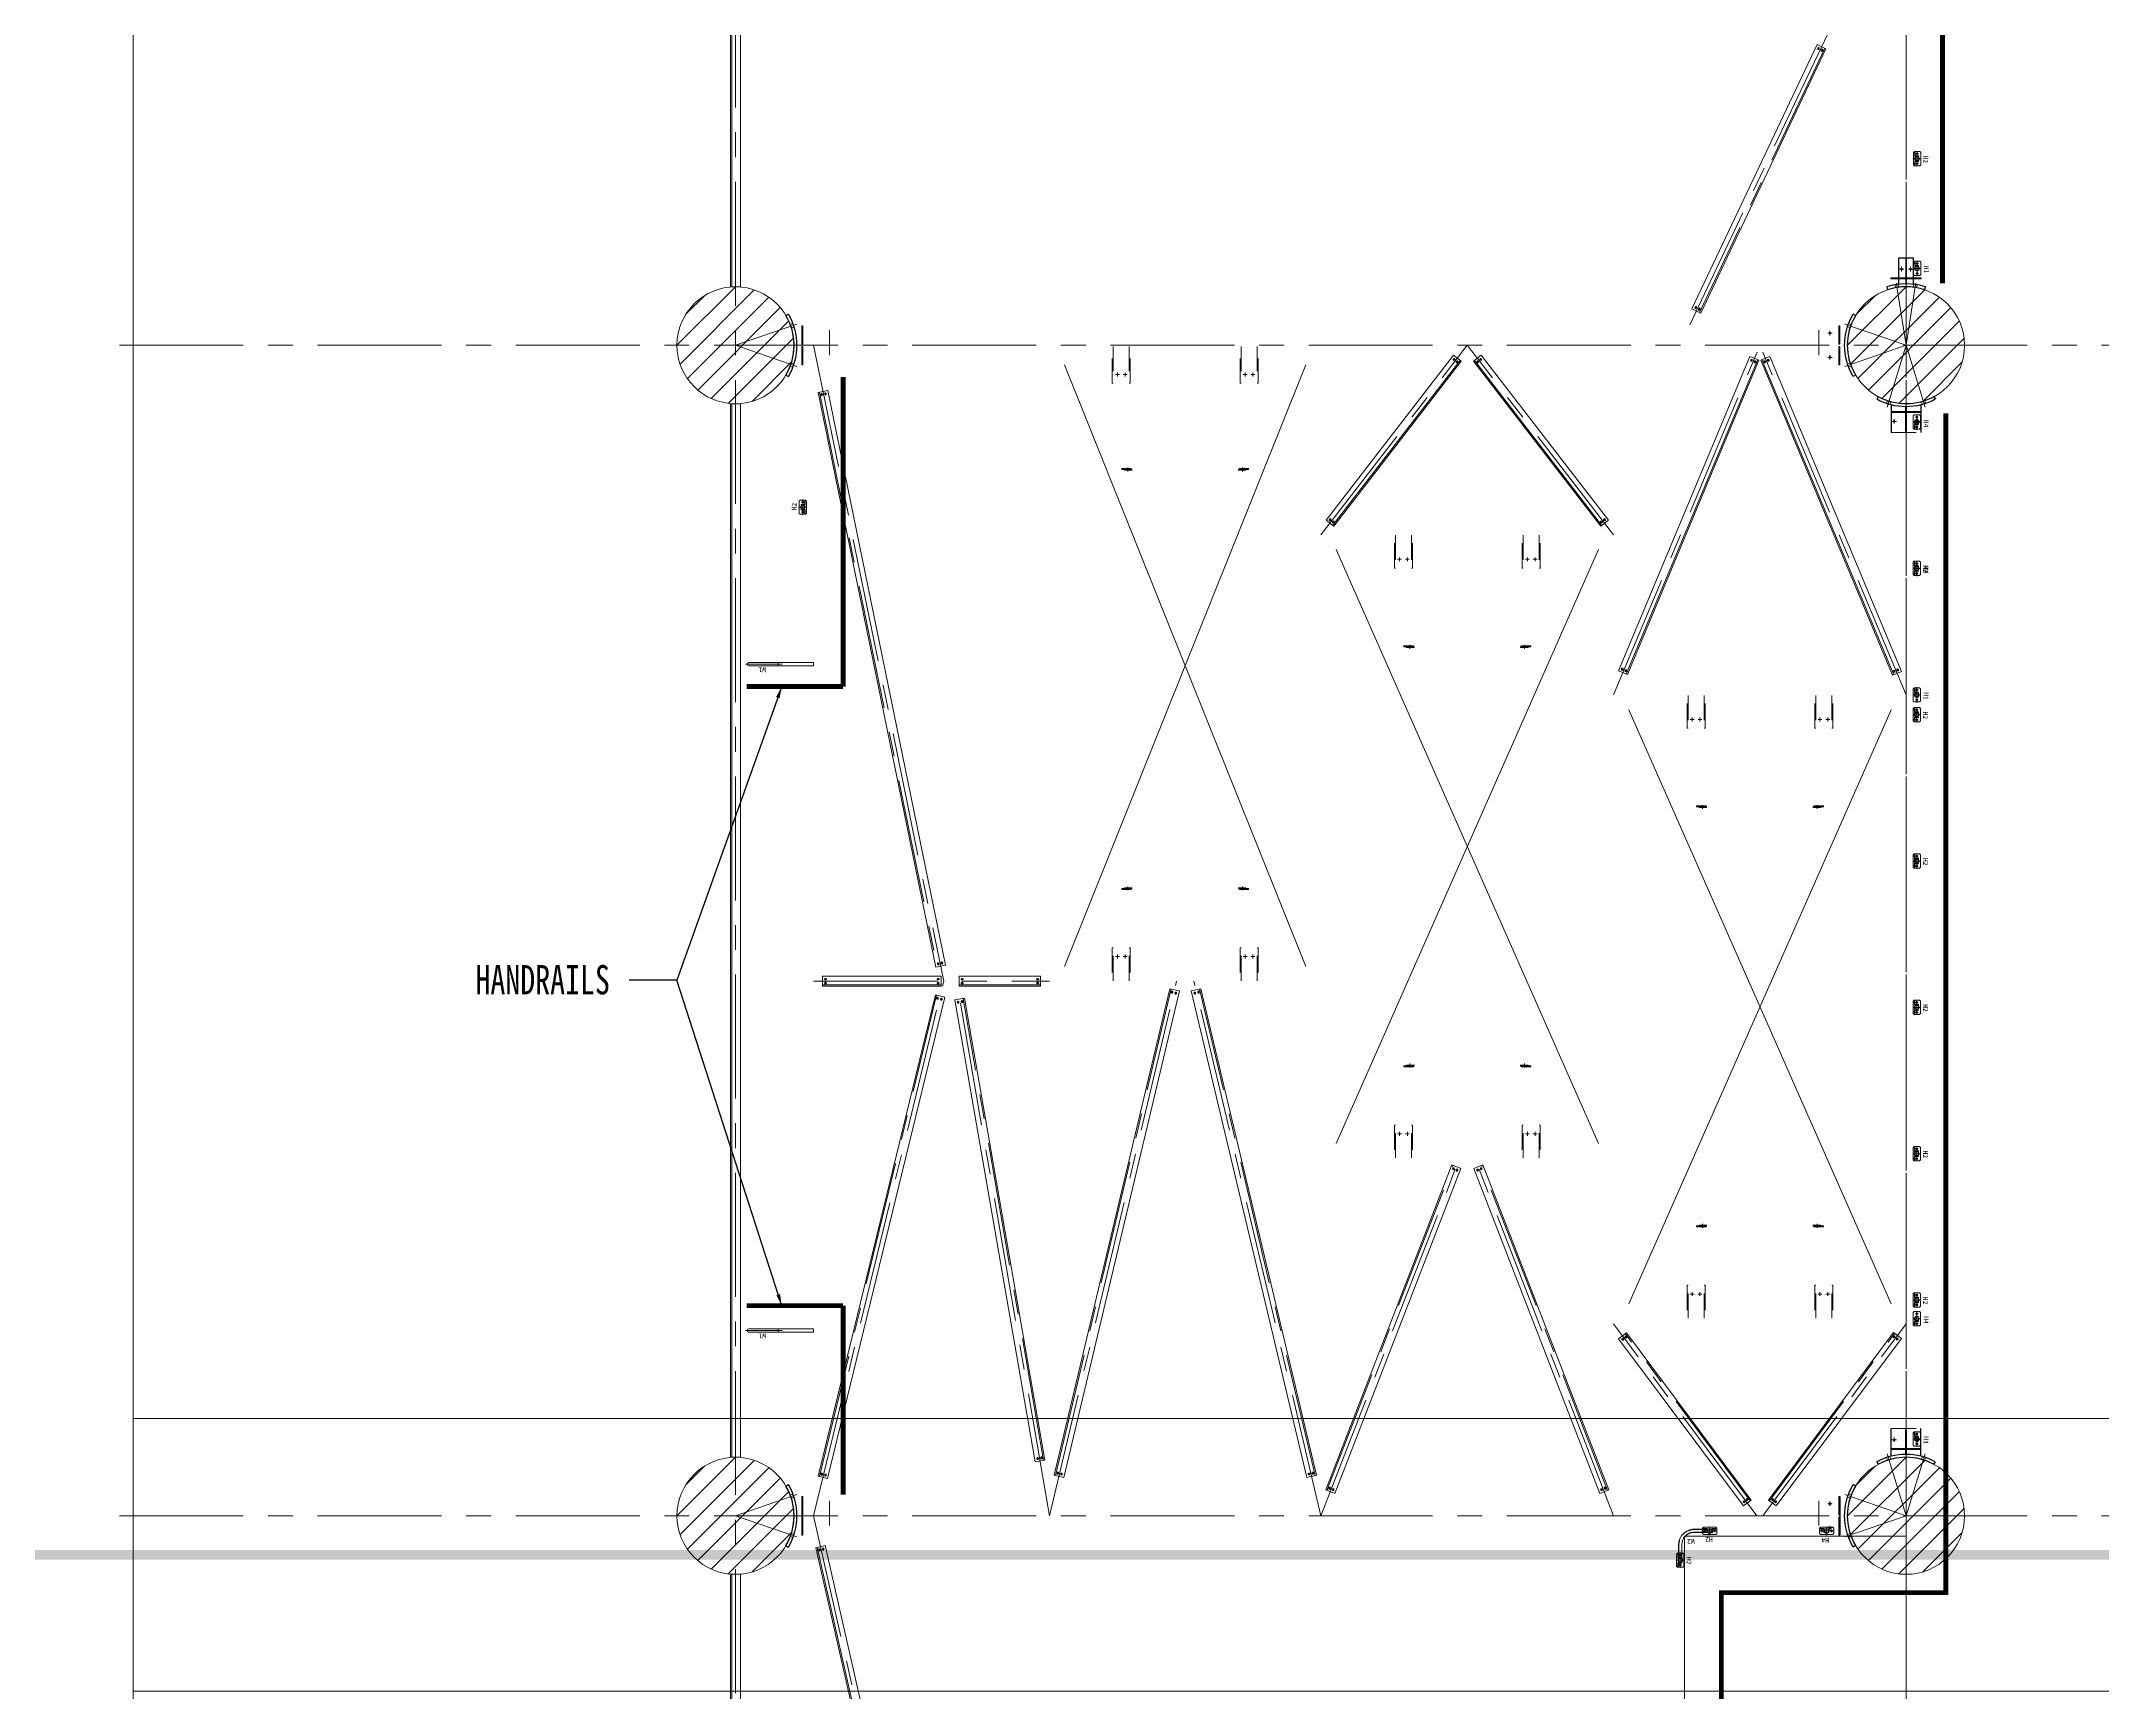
# Model space of a CAD drawing. Header units: millimetres. Extents: x -16602 to 168350, y -134254 to 50573.
# Drawn here: x 115918 to 137052, y -21752 to -4821 of the extents above; entities that cross this region are included whole.
import ezdxf

# ---------------------------------------------------------------- set-up
doc = ezdxf.new("R2010")
doc.units = ezdxf.units.MM
doc.header["$LTSCALE"] = 40
for name, pattern in [('CENTER', [50.8, 31.75, -6.35, 6.35, -6.35]), ('CENTER2', [28.575, 19.05, -3.175, 3.175, -3.175]), ('HIDDEN', [9.525, 6.35, -3.175]), ('HIDDEN2', [4.7625, 3.175, -1.5875]), ('PHANTOM', [63.5, 31.75, -6.35, 6.35, -6.35, 6.35, -6.35])]:
    doc.linetypes.add(name, pattern=pattern)
doc.layers.get('0').update_dxf_attribs({"linetype": 'CONTINUOUS', "lineweight": 13})
doc.layers.get('Defpoints').update_dxf_attribs({"linetype": 'CONTINUOUS', "lineweight": 13})
for name, color, linetype, lineweight in [('01-CEN', 1, 'CENTER', 13), ('02-DIM', 2, 'CONTINUOUS', 13), ('03-HAT', 4, 'CONTINUOUS', 13), ('04-HID', 3, 'HIDDEN', 13), ('05-TXT', 6, 'CONTINUOUS', 13), ('06\\M+5B4D6\\M+5CFDF', 7, 'CONTINUOUS', 30), ('Handrail', 6, 'CONTINUOUS', 13)]:
    doc.layers.add(name, color=color, linetype=linetype, lineweight=lineweight)
doc.layers.get('02-DIM').off()
doc.layers.get('05-TXT').off()
doc.styles.add('C', font='', dxfattribs={"width": 0.75})
doc.styles.add('ROMANS', font='ROMANS.SHX', dxfattribs={"width": 0.75})
doc.styles.add('T', font='SimSun.ttf', dxfattribs={"height": 100})
doc.styles.get('C').set_extended_font_data('FangSong_GB2312')
doc.dimstyles.new('1TO80', dxfattribs={"dimscale": 80, "dimtxt": 2.5, "dimasz": 1.5, "dimexe": 1, "dimexo": 1.5, "dimgap": 1, "dimtad": 1, "dimdec": 0, "dimrnd": 0.5, "dimdsep": 46, "dimtxsty": 'ROMANS', "dimblk1": 'OBLIQUE', "dimblk2": 'OBLIQUE', "dimsah": 1, "dimcen": 0.09, "dimadec": 0, "dimazin": 0, "dimtfac": 0.6, "dimtdec": 0, "dimtmove": 0, "dimatfit": 2, "dimfxl": 0, "dimtolj": 1, "dimarcsym": 0})
doc.dimstyles.new('1TO80$7', dxfattribs={"dimscale": 80, "dimtxt": 2.5, "dimasz": 1.5, "dimexe": 1, "dimexo": 1.5, "dimgap": 1, "dimtad": 0, "dimdec": 0, "dimrnd": 0.5, "dimdsep": 46, "dimtxsty": 'ROMANS', "dimblk1": 'OBLIQUE', "dimblk2": 'OBLIQUE', "dimsah": 1, "dimcen": 0.09, "dimadec": 0, "dimazin": 0, "dimtfac": 0.6, "dimtdec": 0, "dimtmove": 0, "dimatfit": 2, "dimfxl": 0, "dimtolj": 1, "dimarcsym": 0})

# ---------------------------------------------------------------- blocks, each defined once
blk = doc.blocks.new('\\M+5B3A4\\M+5BFD7A')
at = {"layer": '01-CEN'}
for p, q in [((22.5, 0), (-22.5, 0)), ((0, -22.5), (0, 22.5))]:
    blk.add_line(p, q, dxfattribs=at)
at = {"layer": '04-HID'}
for p, q in [((5, 5), (-5, 5)), ((5, -5), (-5, -5))]:
    blk.add_line(p, q, dxfattribs=at)
at = {"layer": '04-HID', "ltscale": 30}
blk.add_circle((0, 0), 5, dxfattribs=at)
for centre, start, end in [((-5, 0), 90, 270), ((5, 0), 270, 90)]:
    blk.add_arc(centre, 5, start, end, dxfattribs=at)
blk = doc.blocks.new('V1')
at = {"color": 7, "linetype": 'Continuous'}
for p, q in [((611, 154), (895, 154)), ((680, 200), (680, -152)), ((680, 200), (680, -200)), ((611, -154), (895, -154))]:
    blk.add_line(p, q, dxfattribs=at)
at = {"color": 3, "linetype": 'HIDDEN'}
for p, q in [((630, 7), (895, 7)), ((630, -7), (895, -7))]:
    blk.add_line(p, q, dxfattribs=at)
at = {"layer": '01-CEN'}
for q in [(628, 217), (628, -217)]:
    blk.add_line((0, 0), q, dxfattribs=at)
at = {"layer": '04-HID'}
for p, q in [((561, 213), (589, 223)), ((572, 180), (601, 190)), ((895, 154), (895, -154)), ((572, -180), (601, -190)), ((561, -213), (589, -223))]:
    blk.add_line(p, q, dxfattribs=at)
for points in [[(680, 11), (690, 11), (690, 200), (680, 200)], [(680, -11), (690, -11), (690, -200), (680, -200)]]:
    blk.add_lwpolyline(points, close=True, dxfattribs=at)
at = {"layer": '06\\M+5B4D6\\M+5CFDF'}
for p, q in [((517, 305), (543, 320)), ((517, -305), (543, -320))]:
    blk.add_line(p, q, dxfattribs=at)
for radius in [600, 630]:
    blk.add_arc((0, 0), radius, 329.4423, 30.5577, dxfattribs=at)
at = {"layer": '02-DIM'}
blk.add_blockref('\\M+5B3A4\\M+5BFD7A', (780, 124), dxfattribs=at)
at = {"layer": '02-DIM', "xscale": -1, "rotation": 180}
blk.add_blockref('\\M+5B3A4\\M+5BFD7A', (780, -124), dxfattribs=at)
blk = doc.blocks.new('BE2')
at = {"color": 7, "linetype": 'Continuous'}
blk.add_line((680, 152), (680, -152), dxfattribs=at)
at = {"layer": '01-CEN'}
for q in [(636, 194), (636, -194)]:
    blk.add_line((0, 0), q, dxfattribs=at)
at = {"layer": '04-HID'}
for p, q in [((569, 192), (597, 200)), ((579, 158), (608, 167)), ((630, 5), (895, 5)), ((895, 152), (895, -152)), ((569, -192), (597, -200)), ((579, -158), (608, -167)), ((630, -5), (895, -5))]:
    blk.add_line(p, q, dxfattribs=at)
for points in [[(680, 5), (690, 5), (690, 152), (680, 152)], [(680, -5), (690, -5), (690, -152), (680, -152)]]:
    blk.add_lwpolyline(points, close=True, dxfattribs=at)
at = {"layer": '06\\M+5B4D6\\M+5CFDF'}
for p, q in [((528, 285), (554, 300)), ((611, 152), (895, 152)), ((611, -152), (895, -152)), ((528, -285), (554, -300))]:
    blk.add_line(p, q, dxfattribs=at)
for radius in [600, 630]:
    blk.add_arc((0, 0), radius, 331.5908, 28.4092, dxfattribs=at)
at = {"layer": '02-DIM'}
blk.add_blockref('\\M+5B3A4\\M+5BFD7A', (780, 122), dxfattribs=at)
at = {"layer": '02-DIM', "xscale": -1, "rotation": 180}
blk.add_blockref('\\M+5B3A4\\M+5BFD7A', (780, -122), dxfattribs=at)
blk = doc.blocks.new('V2')
at = {"color": 7, "linetype": 'Continuous'}
for p, q in [((611, 154), (895, 154)), ((611, -154), (895, -154))]:
    blk.add_line(p, q, dxfattribs=at)
at = {"color": 3, "linetype": 'HIDDEN'}
for p, q in [((630, 7), (895, 7)), ((630, -7), (895, -7))]:
    blk.add_line(p, q, dxfattribs=at)
at = {"layer": '01-CEN'}
for q in [(628, 217), (628, -217)]:
    blk.add_line((0, 0), q, dxfattribs=at)
at = {"layer": '04-HID'}
for p, q in [((561, 213), (589, 223)), ((572, 180), (601, 190)), ((895, 154), (895, -154)), ((572, -180), (601, -190)), ((561, -213), (589, -223))]:
    blk.add_line(p, q, dxfattribs=at)
for points in [[(680, 9), (690, 9), (690, 197), (680, 197)], [(680, -9), (690, -9), (690, -197), (680, -197)]]:
    blk.add_lwpolyline(points, close=True, dxfattribs=at)
at = {"layer": '06\\M+5B4D6\\M+5CFDF'}
for p, q in [((517, 305), (543, 320)), ((517, -305), (543, -320))]:
    blk.add_line(p, q, dxfattribs=at)
at = {"layer": '06\\M+5B4D6\\M+5CFDF', "color": 7, "linetype": 'Continuous'}
blk.add_line((680, 197), (680, -197), dxfattribs=at)
at = {"layer": '06\\M+5B4D6\\M+5CFDF'}
for radius in [600, 630]:
    blk.add_arc((0, 0), radius, 329.4423, 30.5577, dxfattribs=at)
at = {"layer": '02-DIM'}
blk.add_blockref('\\M+5B3A4\\M+5BFD7A', (780, 124), dxfattribs=at)
at = {"layer": '02-DIM', "xscale": -1, "rotation": 180}
blk.add_blockref('\\M+5B3A4\\M+5BFD7A', (780, -124), dxfattribs=at)
blk = doc.blocks.new('VA1')
at = {"color": 7, "linetype": 'Continuous'}
for p, q in [((611, 154), (965, 154)), ((611, -154), (965, -154))]:
    blk.add_line(p, q, dxfattribs=at)
at = {"color": 3, "linetype": 'HIDDEN'}
for p, q in [((630, 7), (965, 7)), ((630, -7), (965, -7))]:
    blk.add_line(p, q, dxfattribs=at)
at = {"layer": '01-CEN'}
for q in [(628, 217), (628, -217)]:
    blk.add_line((0, 0), q, dxfattribs=at)
at = {"layer": '04-HID'}
for p, q in [((561, 213), (589, 223)), ((572, 180), (601, 190)), ((965, 154), (965, -154)), ((572, -180), (601, -190)), ((561, -213), (589, -223))]:
    blk.add_line(p, q, dxfattribs=at)
for points in [[(680, 9), (690, 9), (690, 197), (680, 197)], [(680, -9), (690, -9), (690, -197), (680, -197)]]:
    blk.add_lwpolyline(points, close=True, dxfattribs=at)
at = {"layer": '06\\M+5B4D6\\M+5CFDF'}
for p, q in [((517, 305), (543, 320)), ((517, -305), (543, -320))]:
    blk.add_line(p, q, dxfattribs=at)
at = {"layer": '06\\M+5B4D6\\M+5CFDF', "color": 7, "linetype": 'Continuous'}
blk.add_line((680, 197), (680, -197), dxfattribs=at)
at = {"layer": '06\\M+5B4D6\\M+5CFDF'}
for radius in [600, 630]:
    blk.add_arc((0, 0), radius, 329.4423, 30.5577, dxfattribs=at)
blk = doc.blocks.new('VA2')
at = {"color": 7, "linetype": 'Continuous'}
for p, q in [((611, 154), (965, 154)), ((680, 200), (680, -199)), ((680, 200), (680, -152)), ((611, -154), (965, -154))]:
    blk.add_line(p, q, dxfattribs=at)
at = {"color": 3, "linetype": 'HIDDEN'}
for p, q in [((630, 7), (965, 7)), ((630, -7), (965, -7))]:
    blk.add_line(p, q, dxfattribs=at)
at = {"layer": '01-CEN'}
for q in [(628, 217), (628, -217)]:
    blk.add_line((0, 0), q, dxfattribs=at)
at = {"layer": '04-HID'}
for p, q in [((561, 213), (589, 223)), ((572, 180), (601, 190)), ((965, 154), (965, -154)), ((572, -180), (601, -190)), ((561, -213), (589, -223))]:
    blk.add_line(p, q, dxfattribs=at)
for points in [[(680, 11), (690, 11), (690, 200), (680, 200)], [(680, -11), (690, -11), (690, -199), (680, -199)]]:
    blk.add_lwpolyline(points, close=True, dxfattribs=at)
at = {"layer": '06\\M+5B4D6\\M+5CFDF'}
for p, q in [((517, 305), (543, 320)), ((517, -305), (543, -320))]:
    blk.add_line(p, q, dxfattribs=at)
for radius in [600, 630]:
    blk.add_arc((0, 0), radius, 329.4423, 30.5577, dxfattribs=at)
blk = doc.blocks.new('AC2')
at = {"color": 7, "linetype": 'Continuous'}
blk.add_line((680, 155), (680, -155), dxfattribs=at)
at = {"layer": '01-CEN'}
for p, q in [((578, 90), (0, 0)), ((578, -90), (0, 0)), ((578, 90), (637, 99)), ((578, -90), (637, -99))]:
    blk.add_line(p, q, dxfattribs=at)
at = {"layer": '04-HID'}
for p, q in [((590, 107), (620, 112)), ((595, 77), (625, 81)), ((630, 3), (895, 3)), ((590, -107), (620, -112)), ((595, -77), (625, -81)), ((630, -3), (895, -3))]:
    blk.add_line(p, q, dxfattribs=at)
for points in [[(680, 8), (690, 8), (690, 155), (680, 155)], [(680, -8), (690, -8), (690, -155), (680, -155)]]:
    blk.add_lwpolyline(points, close=True, dxfattribs=at)
at = {"layer": '06\\M+5B4D6\\M+5CFDF'}
for p, q in [((598, 199), (569, 189)), ((625, 76), (895, 76)), ((895, 76), (895, -76)), ((598, -199), (569, -189)), ((625, -76), (895, -76))]:
    blk.add_line(p, q, dxfattribs=at)
for radius in [600, 630]:
    blk.add_arc((0, 0), radius, 341.6176, 18.3824, dxfattribs=at)
at = {"layer": '02-DIM', "xscale": -1, "rotation": 180}
for p in [(780, 46), (780, -46)]:
    blk.add_blockref('\\M+5B3A4\\M+5BFD7A', p, dxfattribs=at)
blk = doc.blocks.new('SB32TOSB32')
at = {"color": 3, "linetype": 'HIDDEN'}
for p, q in [((-56, 0), (-56, -10)), ((-54, 7), (-54, 0)), ((-36, 7), (-36, 0)), ((-34, 0), (-34, -10))]:
    blk.add_line(p, q, dxfattribs=at)
blk.add_lwpolyline([(-10, 0), (-108, 0), (-108, -10), (-10, -10)], close=True, dxfattribs=at)
at = {"layer": '01-CEN'}
blk.add_line((-45, 21), (-45, -19), dxfattribs=at)
at = {"layer": '03-HAT', "color": 3, "linetype": 'HIDDEN'}
for p, q in [((0, 7), (-80, 7)), ((-80, 7), (-80, 0)), ((0, 0), (-80, 0))]:
    blk.add_line(p, q, dxfattribs=at)
blk = doc.blocks.new('040x05a')
for p, q in [((0, 40), (0, 0)), ((2.6, 40), (0, 40)), ((0, 0), (40, 0)), ((5, 11), (5, 37.6)), ((37.6, 5), (11, 5)), ((40, 0), (40, 2.6))]:
    blk.add_line(p, q)
for centre, radius, start, end in [((2.6, 37.6), 2.4, 0, 90), ((11, 11), 6, 180, 270), ((37.6, 2.6), 2.4, 0, 90)]:
    blk.add_arc(centre, radius, start, end)
blk = doc.blocks.new('H2')
at = {"linetype": 'CENTER2'}
for p, q in [((-78, 0), (78, 0)), ((0, -42), (0, 43))]:
    blk.add_line(p, q, dxfattribs=at)
for p, q in [((-73, 28), (-63, 38)), ((-73, 28), (-73, -28)), ((-37, 0), (-65, 0)), ((63, 38), (-63, 38)), ((-51, 14), (-51, -14)), ((37, 0), (65, 0)), ((51, 14), (51, -14)), ((63, 38), (73, 28)), ((73, -28), (73, 28)), ((-63, -38), (-73, -28)), ((-63, -38), (63, -38)), ((-56, -19), (-56, -24)), ((-49, -14), (-49, -29)), ((-42, -19), (-42, -24)), ((42, -19), (42, -24)), ((49, -14), (49, -29)), ((56, -19), (56, -24)), ((73, -28), (63, -38))]:
    blk.add_line(p, q)
for centre, radius in [((-51, 0), 9), ((0, 0), 24.1), ((0, 0), 20.1), ((51, 0), 9)]:
    blk.add_circle(centre, radius)
at = {"extrusion": (0, 0, -1), "zscale": -1}
blk.add_blockref('040x05a', (24, -24), dxfattribs=at)
blk.add_blockref('040x05a', (24, -24))
at = {"ltscale": 30, "style": 'T'}
blk.add_text('H2', height=50, dxfattribs=at).set_placement((-33, 64))
blk = doc.blocks.new('H1')
at = {"linetype": 'CENTER2'}
for p, q in [((-78, 0), (78, 0)), ((0, -42), (0, 43))]:
    blk.add_line(p, q, dxfattribs=at)
for p, q in [((-73, 28), (-63, 38)), ((-73, 28), (-73, -28)), ((-37, 0), (-65, 0)), ((63, 38), (-63, 38)), ((-51, 14), (-51, -14)), ((37, 0), (65, 0)), ((51, 14), (51, -14)), ((63, 38), (73, 28)), ((73, -28), (73, 28)), ((-63, -38), (-73, -28)), ((-63, -38), (63, -38)), ((-56, -19), (-56, -24)), ((-49, -14), (-49, -29)), ((-42, -19), (-42, -24)), ((73, -28), (63, -38))]:
    blk.add_line(p, q)
for centre, radius in [((-51, 0), 9), ((0, 0), 24.1), ((0, 0), 20.1), ((51, 0), 9)]:
    blk.add_circle(centre, radius)
at = {"extrusion": (0, 0, -1), "zscale": -1}
blk.add_blockref('040x05a', (24, -24), dxfattribs=at)
at = {"ltscale": 30, "style": 'T'}
blk.add_text('H1', height=50, dxfattribs=at).set_placement((-27, 70))
blk = doc.blocks.new('H4')
at = {"linetype": 'CENTER2'}
for p, q in [((78, 0), (-78, 0)), ((0, -42), (0, 43))]:
    blk.add_line(p, q, dxfattribs=at)
for p, q in [((-63, 38), (-73, 28)), ((-73, -28), (-73, 28)), ((-37, 0), (-65, 0)), ((-63, 38), (63, 38)), ((-51, 14), (-51, -14)), ((37, 0), (65, 0)), ((51, 14), (51, -14)), ((73, 28), (63, 38)), ((73, 28), (73, -28)), ((-73, -28), (-63, -38)), ((63, -38), (-63, -38)), ((42, -19), (42, -24)), ((49, -14), (49, -29)), ((56, -19), (56, -24)), ((63, -38), (73, -28))]:
    blk.add_line(p, q)
for centre, radius in [((-51, 0), 9), ((0, 0), 24.1), ((0, 0), 20.1), ((51, 0), 9)]:
    blk.add_circle(centre, radius)
blk.add_blockref('040x05a', (24, -24))
at = {"ltscale": 30, "style": 'T'}
blk.add_text('H4', height=50, dxfattribs=at).set_placement((-24, 70))
blk = doc.blocks.new('W2')
for p, q in [((-17, 0), (17, 0)), ((-17, -160), (-17, 0)), ((17, -160), (17, 0)), ((-300, -283), (-300, -317)), ((-140, -283), (-300, -283)), ((-140, -317), (-300, -317))]:
    blk.add_line(p, q)
at = {"linetype": 'HIDDEN2'}
for p, q in [((-14, -160), (-14, 0)), ((14, -160), (14, 0)), ((-140, -286), (-300, -286)), ((-140, -314), (-300, -314))]:
    blk.add_line(p, q, dxfattribs=at)
for radius in [154, 126]:
    blk.add_arc((-140, -160), radius, 270, 0, dxfattribs=at)
for radius in [157, 123]:
    blk.add_arc((-140, -160), radius, 270, 0)
at = {"style": 'T'}
blk.add_text('W2', height=50, dxfattribs=at).set_placement((-147, -216))
blk = doc.blocks.new('_OBLIQUE')
at = {"color": 0, "linetype": 'ByBlock'}
blk.add_line((-0.5, -0.5), (0.5, 0.5), dxfattribs=at)
blk = doc.blocks.new('*D616')
at = {"color": 0, "lineweight": -2}
for p, q in [((118156, 16062), (93890, 16062)), ((93970, 16062), (93970, -115938)), ((118156, -115938), (93890, -115938))]:
    blk.add_line(p, q, dxfattribs=at)
at = {"layer": 'Defpoints', "color": 0}
for p in [(118276, 16062), (93970, -115938), (118276, -115938)]:
    blk.add_point(p, dxfattribs=at)
at = {"color": 0, "lineweight": -2, "xscale": 120, "yscale": 120, "zscale": 120}
for p, rotation in [((93970, 16062), 90), ((93970, -115938), 270)]:
    blk.add_blockref('_OBLIQUE', p, dxfattribs=dict(at, rotation=rotation))
at = {"color": 0, "insert": (93790, -49938), "char_height": 200, "attachment_point": 5, "rotation": 90, "style": 'ROMANS'}
blk.add_mtext('\\A1;132000', dxfattribs=at)
blk = doc.blocks.new('A$C03DB0837')
at = {"layer": 'Handrail'}
for name, p, rotation in [('H4', (109.9, -787.8), 270), ('H2', (109.9, -2287.8), 270), ('H2', (109.9, -3787.8), 270), ('H2', (109.9, -5287.8), 270), ('H2', (109.9, -6787.8), 270), ('H2', (109.9, -8287.8), 270), ('H2', (109.9, -9787.8), 270), ('H1', (109.9, -11212.2), 270), ('W2', (-2314.55, -12454.9), 180), ('H2', (-2014.55, -12154.9), 180), ('H4', (-814.55, -12154.9), 180)]:
    blk.add_blockref(name, p, dxfattribs=dict(at, rotation=rotation))
blk = doc.blocks.new('A$C24083448')
at = {"layer": 'Handrail', "rotation": 270}
blk.add_blockref('H2', (-2315, -455), dxfattribs=at)
blk = doc.blocks.new('A$C2DE92BC2')
at = {"layer": 'Handrail'}
for p, q in [((-17, 0), (17, 0)), ((-17, -300), (-17, 0)), ((17, -300), (17, 0))]:
    blk.add_line(p, q, dxfattribs=at)
at = {"layer": 'Handrail', "linetype": 'CENTER2'}
blk.add_line((0, -334), (0, 40), dxfattribs=at)
at = {"layer": 'Handrail', "ltscale": 30}
blk.add_arc((0, -300), 16.8, 180, 0, dxfattribs=at)
at = {"layer": 'Handrail', "style": 'T'}
blk.add_text('W1', height=50, rotation=270, dxfattribs=at).set_placement((32, -123))

msp = doc.modelspace()

# ---------------------------------------------------------------- hatches: boundary and pattern name
h = msp.add_hatch()
h.set_pattern_fill('ANSI31', color=256, scale=50, style=0)
h.set_pattern_definition([(45, (19853.43, -9042.49), (-112.2532, 112.2532), [])])
edge = h.paths.add_edge_path()
edge.add_arc((123035.6, -7938), 600, 0, 360)
h = msp.add_hatch()
h.set_pattern_fill('ANSI31', color=256, scale=50, style=0)
h.set_pattern_definition([(45, (31853.43, -9042.49), (-112.2532, 112.2532), [])])
edge = h.paths.add_edge_path()
edge.add_arc((135035.6, -7938), 600, 0, 360)
h = msp.add_hatch()
h.set_pattern_fill('ANSI31', color=256, scale=50, style=0)
h.set_pattern_definition([(45, (19853.43, -21042.49), (-112.2532, 112.2532), [])])
edge = h.paths.add_edge_path()
edge.add_arc((123035.6, -19938), 600, 0, 360)
h = msp.add_hatch()
h.set_pattern_fill('ANSI31', color=256, scale=50, style=0)
h.set_pattern_definition([(45, (31853.43, -21042.49), (-112.2532, 112.2532), [])])
edge = h.paths.add_edge_path()
edge.add_arc((135035.6, -19938), 600, 0, 360)

# ---------------------------------------------------------------- linework, layer by layer
for points in [[(123085.6, -7338), (123085.6, 3462), (122985.6, 3462), (122985.6, -7338)], [(132840.5, -7565.5), (134123.4, -4856.2), (134213.8, -4899), (132930.8, -7608.3)], [(129168.3, -9792.6), (130474, -8102.1), (130394.9, -8041), (129089.2, -9731.5)], [(131906.9, -9792.6), (130601.2, -8102.1), (130680.3, -8041), (131986.1, -9731.5)], [(132179, -11313.5), (133526.7, -8091.4), (133434.4, -8052.8), (132086.8, -11274.9)], [(134897.1, -11320.4), (133546.6, -8091.4), (133638.8, -8052.8), (134989.4, -11281.9)], [(123883.4, -8420.9), (125089.8, -14314.3), (125187.8, -14294.2), (123981.4, -8400.8)], [(123085.6, -19338), (123085.6, -8538), (122985.6, -8538), (122985.6, -19338)], [(123928, -14507), (125143.2, -14507), (125143.2, -14407), (123928, -14407)], [(125328, -14507), (126163.2, -14507), (126163.2, -14407), (125328, -14407)], [(126303, -19522.4), (127488.3, -14534), (127585.6, -14557.2), (126400.3, -19545.5)], [(128990.3, -19522.4), (127804.9, -14534), (127707.6, -14557.2), (128893, -19545.5)], [(123882.9, -19532.4), (125084.6, -14596.7), (125181.8, -14620.4), (123980.1, -19556.1)], [(126207.3, -19369.3), (125382.4, -14632.4), (125283.9, -14649.5), (126108.8, -19386.4)], [(129086.8, -19672.8), (130378.3, -16340.8), (130471.5, -16377), (129180, -19708.9)], [(131988.4, -19672.8), (130697, -16340.8), (130603.7, -16377), (131895.2, -19708.9)], [(133448.2, -19776.7), (132169, -18063.8), (132088.9, -18123.6), (133368.1, -19836.5)], [(133625, -19776.7), (134907.1, -18059.9), (134987.3, -18119.8), (133705.1, -19836.5)], [(123858.7, -20265.2), (125115.1, -25795.8), (125212.6, -25773.6), (123956.2, -20243)], [(123085.6, -31338), (123085.6, -20538), (122985.6, -20538), (122985.6, -31338)]]:
    msp.add_lwpolyline(points, close=True)
for points in [[(122998.6, -7338), (122998.6, -7278), (122998.6, 3402), (122998.6, 3462)], [(129158, -9784.6), (129194.7, -9737.2), (130427.1, -8141.6), (130463.8, -8094.2)], [(131917.2, -9784.6), (131880.5, -9737.2), (130648.2, -8141.6), (130611.5, -8094.2)], [(132167, -11308.5), (132190.2, -11253.1), (133491.5, -8141.7), (133514.7, -8086.4)], [(134909.1, -11315.4), (134886, -11260.1), (133581.7, -8141.7), (133558.6, -8086.4)], [(122998.6, -19338), (122998.6, -19278), (122998.6, -8598), (122998.6, -8538)], [(123928, -14494), (123988, -14494), (125083.2, -14494), (125143.2, -14494)], [(125328, -14494), (125388, -14494), (126103.2, -14494), (126163.2, -14494)], [(123871.3, -20262.3), (123884.6, -20320.8), (125114.4, -25734.4), (125127.7, -25792.9)], [(122998.6, -31338), (122998.6, -31278), (122998.6, -20598), (122998.6, -20538)]]:
    msp.add_lwpolyline(points)
for points in [[(134132.6, -4890.4), (134130.1, -4895.8, 1), (134142.7, -4901.8), (134145.3, -4896.4, 1), (134132.6, -4890.4)], [(134168.8, -4907.5), (134166.2, -4913, 1), (134178.9, -4919), (134181.4, -4913.5, 1), (134168.8, -4907.5)], [(132872.8, -7551), (132875.4, -7545.6, -1), (132888, -7551.6), (132885.5, -7557, -1), (132872.8, -7551)], [(132909, -7568.1), (132911.5, -7562.7, -1), (132924.2, -7568.7), (132921.6, -7574.1, -1), (132909, -7568.1)], [(130407.7, -8085), (130404, -8089.7, -1), (130392.9, -8081.2), (130396.6, -8076.4, -1), (130407.7, -8085)], [(130439.3, -8109.4), (130435.7, -8114.2, -1), (130424.6, -8105.6), (130428.3, -8100.9, -1), (130439.3, -8109.4)], [(130635.9, -8109.4), (130639.6, -8114.2, 1), (130650.6, -8105.6), (130647, -8100.9, 1), (130635.9, -8109.4)], [(130667.5, -8085), (130671.2, -8089.7, 1), (130682.3, -8081.2), (130678.6, -8076.4, 1), (130667.5, -8085)], [(133458.1, -8092), (133455.8, -8097.5, -1), (133442.9, -8092.1), (133445.2, -8086.6, -1), (133458.1, -8092)], [(133495, -8107.4), (133492.7, -8113, -1), (133479.8, -8107.6), (133482.1, -8102, -1), (133495, -8107.4)], [(133578.2, -8107.4), (133580.5, -8113, 1), (133593.4, -8107.6), (133591.1, -8102, 1), (133578.2, -8107.4)], [(133615.1, -8092), (133617.4, -8097.5, 1), (133630.3, -8092.1), (133628, -8086.6, 1), (133615.1, -8092)], [(123911.4, -8442.7), (123912.6, -8448.6, 1), (123926.3, -8445.8), (123925.1, -8439.9, 1), (123911.4, -8442.7)], [(123950.6, -8434.7), (123951.8, -8440.6, 1), (123965.5, -8437.7), (123964.3, -8431.9, 1), (123950.6, -8434.7)], [(129135, -9732.7), (129138.6, -9728, 1), (129127.6, -9719.4), (129123.9, -9724.2, 1), (129135, -9732.7)], [(131940.3, -9732.7), (131936.6, -9728, -1), (131947.7, -9719.4), (131951.3, -9724.2, -1), (131940.3, -9732.7)], [(129166.6, -9757.2), (129170.3, -9752.4, 1), (129159.2, -9743.9), (129155.5, -9748.6, 1), (129166.6, -9757.2)], [(131908.6, -9757.2), (131904.9, -9752.4, -1), (131916, -9743.9), (131919.7, -9748.6, -1), (131908.6, -9757.2)], [(132131.3, -11264.3), (132133.6, -11258.8, 1), (132120.7, -11253.4), (132118.4, -11258.9, 1), (132131.3, -11264.3)], [(132168.2, -11279.7), (132170.5, -11274.2, 1), (132157.6, -11268.8), (132155.3, -11274.3, 1), (132168.2, -11279.7)], [(134907.9, -11286.7), (134905.6, -11281.1, -1), (134918.5, -11275.7), (134920.8, -11281.3, -1), (134907.9, -11286.7)], [(134944.8, -11271.2), (134942.5, -11265.7, -1), (134955.4, -11260.3), (134957.7, -11265.8, -1), (134944.8, -11271.2)], [(125107, -14283.2), (125105.8, -14277.3, -1), (125119.5, -14274.5), (125120.7, -14280.4, -1), (125107, -14283.2)], [(125146.1, -14275.2), (125144.9, -14269.3, -1), (125158.7, -14266.5), (125159.9, -14272.4, -1), (125146.1, -14275.2)], [(123955, -14444), (123961, -14444, 1), (123961, -14430), (123955, -14430, 1), (123955, -14444)], [(123955, -14484), (123961, -14484, 1), (123961, -14470), (123955, -14470, 1), (123955, -14484)], [(125116.2, -14444), (125110.2, -14444, -1), (125110.2, -14430), (125116.2, -14430, -1), (125116.2, -14444)], [(125116.2, -14484), (125110.2, -14484, -1), (125110.2, -14470), (125116.2, -14470, -1), (125116.2, -14484)], [(125355, -14444), (125361, -14444, 1), (125361, -14430), (125355, -14430, 1), (125355, -14444)], [(125355, -14484), (125361, -14484, 1), (125361, -14470), (125355, -14470, 1), (125355, -14484)], [(126136.2, -14444), (126130.2, -14444, -1), (126130.2, -14430), (126136.2, -14430, -1), (126136.2, -14444)], [(126136.2, -14484), (126130.2, -14484, -1), (126130.2, -14470), (126136.2, -14470, -1), (126136.2, -14484)], [(127504.5, -14565.6), (127503.1, -14571.5, 1), (127516.7, -14574.7), (127518.1, -14568.9, 1), (127504.5, -14565.6)], [(127543.4, -14574.9), (127542, -14580.7, 1), (127555.6, -14583.9), (127557, -14578.1, 1), (127543.4, -14574.9)], [(127749.9, -14574.9), (127751.2, -14580.7, -1), (127737.6, -14583.9), (127736.2, -14578.1, -1), (127749.9, -14574.9)], [(127788.8, -14565.6), (127790.2, -14571.5, -1), (127776.5, -14574.7), (127775.2, -14568.9, -1), (127788.8, -14565.6)], [(125100.6, -14628.4), (125099.2, -14634.2, 1), (125112.8, -14637.5), (125114.2, -14631.7, 1), (125100.6, -14628.4)], [(125139.5, -14637.8), (125138, -14643.7, 1), (125151.6, -14647), (125153.1, -14641.2, 1), (125139.5, -14637.8)], [(125325, -14669.8), (125326, -14675.7, -1), (125312.2, -14678.1), (125311.2, -14672.2, -1), (125325, -14669.8)], [(125364.4, -14662.9), (125365.4, -14668.8, -1), (125351.6, -14671.2), (125350.6, -14665.3, -1), (125364.4, -14662.9)], [(130387.8, -16379.9), (130390, -16374.3, -1), (130403, -16379.4), (130400.8, -16385, -1), (130387.8, -16379.9)], [(130425.1, -16394.4), (130427.2, -16388.8, -1), (130440.3, -16393.8), (130438.1, -16399.4, -1), (130425.1, -16394.4)], [(130650.2, -16394.4), (130648, -16388.8, 1), (130634.9, -16393.8), (130637.1, -16399.4, 1), (130650.2, -16394.4)], [(130687.4, -16379.9), (130685.3, -16374.3, 1), (130672.2, -16379.4), (130674.4, -16385, 1), (130687.4, -16379.9)], [(132138.3, -18127.9), (132134.7, -18123.1, 1), (132123.5, -18131.5), (132127.1, -18136.3, 1), (132138.3, -18127.9)], [(132170.3, -18104), (132166.7, -18099.2, 1), (132155.5, -18107.6), (132159.1, -18112.4, 1), (132170.3, -18104)], [(134905.8, -18100.1), (134909.4, -18095.3, -1), (134920.6, -18103.7), (134917, -18108.5, -1), (134905.8, -18100.1)], [(134937.9, -18124.1), (134941.5, -18119.3, -1), (134952.7, -18127.6), (134949.1, -18132.4, -1), (134937.9, -18124.1)], [(126140.6, -19353.5), (126139.6, -19347.6, 1), (126125.8, -19350), (126126.8, -19355.9, 1), (126140.6, -19353.5)], [(126180, -19346.6), (126179, -19340.7, 1), (126165.2, -19343.1), (126166.2, -19349, 1), (126180, -19346.6)], [(123911.6, -19511.6), (123913.1, -19505.8, -1), (123926.7, -19509.1), (123925.2, -19514.9, -1), (123911.6, -19511.6)], [(123950.5, -19521.1), (123951.9, -19515.3, -1), (123965.5, -19518.6), (123964.1, -19524.4, -1), (123950.5, -19521.1)], [(126331.6, -19501.5), (126333, -19495.6, -1), (126346.6, -19498.9), (126345.2, -19504.7, -1), (126331.6, -19501.5)], [(126370.5, -19510.7), (126371.9, -19504.9, -1), (126385.5, -19508.1), (126384.1, -19514, -1), (126370.5, -19510.7)], [(128922.7, -19510.7), (128921.3, -19504.9, 1), (128907.7, -19508.1), (128909.1, -19514, 1), (128922.7, -19510.7)], [(128961.6, -19501.5), (128960.2, -19495.6, 1), (128946.6, -19498.9), (128948, -19504.7, 1), (128961.6, -19501.5)], [(129118, -19655.9), (129120.2, -19650.3, -1), (129133.2, -19655.4), (129131.1, -19661, -1), (129118, -19655.9)], [(131957.2, -19655.9), (131955.1, -19650.3, 1), (131942, -19655.4), (131944.2, -19661, 1), (131957.2, -19655.9)], [(129155.3, -19670.3), (129157.5, -19664.8, -1), (129170.5, -19669.8), (129168.4, -19675.4, -1), (129155.3, -19670.3)], [(131919.9, -19670.3), (131917.8, -19664.8, 1), (131904.7, -19669.8), (131906.9, -19675.4, 1), (131919.9, -19670.3)], [(133381.6, -19792.8), (133378, -19788, 1), (133366.8, -19796.3), (133370.4, -19801.1, 1), (133381.6, -19792.8)], [(133413.7, -19768.8), (133410.1, -19764, 1), (133398.9, -19772.4), (133402.4, -19777.2, 1), (133413.7, -19768.8)], [(133659.6, -19768.8), (133663.2, -19764, -1), (133674.4, -19772.4), (133670.8, -19777.2, -1), (133659.6, -19768.8)], [(133691.6, -19792.8), (133695.2, -19788, -1), (133706.4, -19796.3), (133702.8, -19801.1, -1), (133691.6, -19792.8)], [(123887.1, -20286.4), (123888.4, -20292.2, 1), (123902.1, -20289.1), (123900.7, -20283.3, 1), (123887.1, -20286.4)], [(123926.1, -20277.5), (123927.4, -20283.4, 1), (123941.1, -20280.3), (123939.7, -20274.4, 1), (123926.1, -20277.5)]]:
    msp.add_lwpolyline(points, format="xyb")
at = {"color": 3, "linetype": 'HIDDEN'}
for points in [[(126908.4, -7949.3), (126908.4, -8327.5), (126898.4, -8327.5), (126898.4, -7949.3)], [(127072.5, -7949.3), (127072.5, -8327.5), (127082.5, -8327.5), (127082.5, -7949.3)], [(128218.4, -7949.3), (128218.4, -8327.5), (128208.4, -8327.5), (128208.4, -7949.3)], [(128382.5, -7949.3), (128382.5, -8327.5), (128392.5, -8327.5), (128392.5, -7949.3)], [(129800.9, -9885), (129800.9, -10222.4), (129790.9, -10222.4), (129790.9, -9885)], [(129965, -9885), (129965, -10222.4), (129975, -10222.4), (129975, -9885)], [(131110.9, -9885), (131110.9, -10222.4), (131100.9, -10222.4), (131100.9, -9885)], [(131275, -9885), (131275, -10222.4), (131285, -10222.4), (131285, -9885)], [(132800.9, -11527), (132800.9, -11864.4), (132790.9, -11864.4), (132790.9, -11527)], [(132965, -11527), (132965, -11864.4), (132975, -11864.4), (132975, -11527)], [(134110.9, -11527), (134110.9, -11864.4), (134100.9, -11864.4), (134100.9, -11527)], [(134275, -11527), (134275, -11864.4), (134285, -11864.4), (134285, -11527)], [(126908.4, -14452.1), (126908.4, -14114.6), (126898.4, -14114.6), (126898.4, -14452.1)], [(127072.5, -14452.1), (127072.5, -14114.6), (127082.5, -14114.6), (127082.5, -14452.1)], [(128218.4, -14452.1), (128218.4, -14114.6), (128208.4, -14114.6), (128208.4, -14452.1)], [(128382.5, -14452.1), (128382.5, -14114.6), (128392.5, -14114.6), (128392.5, -14452.1)], [(129800.9, -16269.1), (129800.9, -15931.6), (129790.9, -15931.6), (129790.9, -16269.1)], [(129965, -16269.1), (129965, -15931.6), (129975, -15931.6), (129975, -16269.1)], [(131110.9, -16269.1), (131110.9, -15931.6), (131100.9, -15931.6), (131100.9, -16269.1)], [(131275, -16269.1), (131275, -15931.6), (131285, -15931.6), (131285, -16269.1)], [(132800.9, -17912.1), (132800.9, -17574.6), (132790.9, -17574.6), (132790.9, -17912.1)], [(132965, -17912.1), (132965, -17574.6), (132975, -17574.6), (132975, -17912.1)], [(134110.9, -17912.1), (134110.9, -17574.6), (134100.9, -17574.6), (134100.9, -17912.1)], [(134275, -17912.1), (134275, -17574.6), (134285, -17574.6), (134285, -17912.1)]]:
    msp.add_lwpolyline(points, dxfattribs=at)
at = {"linetype": 'PHANTOM', "const_width": 100}
msp.add_lwpolyline([(97910.5, -20338), (168300.2, -20338)], dxfattribs=at)
at = {"ltscale": 30}
msp.add_lwpolyline([(132763.6, -20145.4), (135035.6, -20145.4), (135035.6, -31728.5), (132763.6, -31728.5)], close=True, dxfattribs=at)
for centre in [(134137.7, -4896.1), (134173.8, -4913.3), (132880.4, -7551.3), (132916.6, -7568.4), (130400.3, -8083.1), (130432, -8107.5), (130643.3, -8107.5), (130674.9, -8083.1), (133450.5, -8092.1), (133487.4, -8107.5), (133585.8, -8107.5), (133622.7, -8092.1), (123918.8, -8444.2), (123958, -8436.2), (129131.3, -9726.1), (131944, -9726.1), (129162.9, -9750.5), (131912.3, -9750.5), (132126, -11258.8), (132162.9, -11274.3), (134913.2, -11281.2), (134950.1, -11265.8), (125113.2, -14278.8), (125152.4, -14270.8), (123958, -14437), (123958, -14477), (125113.2, -14437), (125113.2, -14477), (125358, -14437), (125358, -14477), (126133.2, -14437), (126133.2, -14477), (127510.6, -14570.2), (127549.5, -14579.4), (127743.7, -14579.4), (127782.7, -14570.2), (125106.7, -14633), (125145.5, -14642.4), (125318.6, -14674), (125358, -14667.1), (130395.4, -16379.7), (130432.7, -16394.1), (130642.5, -16394.1), (130679.8, -16379.7), (132130.9, -18129.7), (132162.9, -18105.8), (134913.2, -18101.9), (134945.3, -18125.9), (126133.2, -19351.7), (126172.6, -19344.9), (123919.2, -19510.4), (123958, -19519.8), (126339.1, -19500.2), (126378, -19509.4), (128915.2, -19509.4), (128954.1, -19500.2), (129125.6, -19655.6), (131949.6, -19655.6), (129162.9, -19670.1), (131912.3, -19670.1), (133374.2, -19794.5), (133406.3, -19770.6), (133667, -19770.6), (133699, -19794.5), (123894.6, -20287.8), (123933.6, -20278.9)]:
    msp.add_circle(centre, 7.5)
at = {"color": 9}
for centre in [(123035.6, -7938), (135035.6, -7938), (123035.6, -19938), (135035.6, -19938)]:
    msp.add_circle(centre, 600, dxfattribs=at)
at = {"layer": '01-CEN'}
for p, q in [((123035.6, 34377.6), (123035.6, -134253.7)), ((135035.6, 34377.6), (135035.6, -134253.7)), ((135035.6, -134253.7), (135035.6, 34377.6)), ((132818.6, -7728.5), (134235.6, -4736)), ((134202, -4893.4), (132919.1, -7602.8)), ((134148.1, -4901.1), (134127.3, -4891.2)), ((134131.7, -4908.8), (134143.7, -4883.5)), ((134184.2, -4918.2), (134163.4, -4908.3)), ((134167.8, -4925.9), (134179.8, -4900.6)), ((132890.8, -7556.2), (132870, -7546.3)), ((132886.4, -7538.6), (132874.4, -7563.9)), ((132927, -7573.3), (132906.2, -7563.5)), ((132922.6, -7555.7), (132910.6, -7581)), ((116720, -7938), (153351.3, -7938)), ((123835.6, -7938), (125170.1, -14457)), ((129037.6, -9880), (130537.6, -7938)), ((132037.6, -9880), (130537.6, -7938)), ((132037.6, -11522), (133536.6, -7938)), ((135035.6, -11522), (133536.6, -7938)), ((126930.5, -8237.5), (126970.5, -8237.5)), ((126950.5, -8257.5), (126950.5, -8217.5)), ((127050.5, -8237.5), (127010.5, -8237.5)), ((127030.5, -8257.5), (127030.5, -8217.5)), ((128240.5, -8237.5), (128280.5, -8237.5)), ((128260.5, -8257.5), (128260.5, -8217.5)), ((128360.5, -8237.5), (128320.5, -8237.5)), ((128340.5, -8257.5), (128340.5, -8217.5)), ((130391.2, -8076), (130409.4, -8090.1)), ((130391.8, -8094.1), (130408.9, -8072)), ((130422.9, -8100.5), (130441.1, -8114.5)), ((130423.4, -8118.6), (130440.5, -8096.4)), ((130652.4, -8100.5), (130634.2, -8114.5)), ((130651.8, -8118.6), (130634.7, -8096.4)), ((130684, -8076), (130665.8, -8090.1)), ((130683.5, -8094.1), (130666.4, -8072)), ((133439.9, -8087.6), (133461.1, -8096.5)), ((133445.1, -8105), (133455.9, -8079.2)), ((133476.8, -8103.1), (133498, -8111.9)), ((133482, -8120.4), (133492.8, -8094.6)), ((133596.4, -8103.1), (133575.2, -8111.9)), ((133591.2, -8120.4), (133580.4, -8094.6)), ((133633.3, -8087.6), (133612.1, -8096.5)), ((133628.1, -8105), (133617.3, -8079.2)), ((123896.2, -8418.3), (125102.6, -14311.6)), ((123930.1, -8441.9), (123907.6, -8446.5)), ((123921.6, -8457.9), (123916, -8430.5)), ((123969.3, -8433.9), (123946.7, -8438.5)), ((123960.8, -8449.9), (123955.2, -8422.5)), ((129122.2, -9719), (129140.4, -9733.1)), ((129139.8, -9715), (129122.7, -9737.1)), ((131953.1, -9719), (131934.9, -9733.1)), ((131935.4, -9715), (131952.5, -9737.1)), ((129153.8, -9743.5), (129172, -9757.5)), ((129171.5, -9739.4), (129154.4, -9761.6)), ((131921.4, -9743.5), (131903.2, -9757.5)), ((131903.8, -9739.4), (131920.9, -9761.6)), ((129822.9, -10132.4), (129862.9, -10132.4)), ((129842.9, -10152.4), (129842.9, -10112.4)), ((129942.9, -10132.4), (129902.9, -10132.4)), ((129922.9, -10152.4), (129922.9, -10112.4)), ((131132.9, -10132.4), (131172.9, -10132.4)), ((131152.9, -10152.4), (131152.9, -10112.4)), ((131252.9, -10132.4), (131212.9, -10132.4)), ((131232.9, -10152.4), (131232.9, -10112.4)), ((132115.4, -11254.4), (132136.6, -11263.3)), ((132131.4, -11245.9), (132120.6, -11271.7)), ((132152.3, -11269.8), (132173.5, -11278.7)), ((132168.3, -11261.3), (132157.5, -11287.2)), ((134923.8, -11276.8), (134902.6, -11285.6)), ((134907.8, -11268.3), (134918.6, -11294.1)), ((134960.7, -11261.3), (134939.5, -11270.2)), ((134944.7, -11252.8), (134955.5, -11278.7)), ((132822.9, -11774.4), (132862.9, -11774.4)), ((132842.9, -11794.4), (132842.9, -11754.4)), ((132942.9, -11774.4), (132902.9, -11774.4)), ((132922.9, -11794.4), (132922.9, -11754.4)), ((134132.9, -11774.4), (134172.9, -11774.4)), ((134152.9, -11794.4), (134152.9, -11754.4)), ((134252.9, -11774.4), (134212.9, -11774.4)), ((134232.9, -11794.4), (134232.9, -11754.4)), ((125124.5, -14276.5), (125101.9, -14281.2)), ((125110.4, -14265.1), (125116, -14292.6)), ((125163.7, -14268.5), (125141.1, -14273.1)), ((125149.6, -14257.1), (125155.2, -14284.5)), ((126930.5, -14204.6), (126970.5, -14204.6)), ((126950.5, -14184.6), (126950.5, -14224.6)), ((127050.5, -14204.6), (127010.5, -14204.6)), ((127030.5, -14184.6), (127030.5, -14224.6)), ((128240.5, -14204.6), (128280.5, -14204.6)), ((128260.5, -14184.6), (128260.5, -14224.6)), ((128360.5, -14204.6), (128320.5, -14204.6)), ((128340.5, -14184.6), (128340.5, -14224.6)), ((123835.6, -14457), (126255.6, -14457)), ((123835.6, -19938), (125170.1, -14457)), ((123972, -14437), (123944, -14437)), ((123972, -14477), (123944, -14477)), ((123958, -14425.5), (123958, -14448.5)), ((123958, -14465.5), (123958, -14488.5)), ((125099.2, -14437), (125127.2, -14437)), ((125099.2, -14477), (125127.2, -14477)), ((125113.2, -14425.5), (125113.2, -14448.5)), ((125113.2, -14465.5), (125113.2, -14488.5)), ((126255.6, -19938), (125301.1, -14457)), ((125372, -14437), (125344, -14437)), ((125372, -14477), (125344, -14477)), ((125358, -14425.5), (125358, -14448.5)), ((125358, -14465.5), (125358, -14488.5)), ((126119.2, -14437), (126147.2, -14437)), ((126119.2, -14477), (126147.2, -14477)), ((126133.2, -14425.5), (126133.2, -14448.5)), ((126133.2, -14465.5), (126133.2, -14488.5)), ((126255.6, -19938), (127558, -14457)), ((126315.6, -19525.4), (127501, -14537)), ((127521.8, -14572.8), (127499.4, -14567.5)), ((127507.3, -14583.8), (127513.8, -14556.5)), ((127560.7, -14582.1), (127538.3, -14576.8)), ((127546.3, -14593), (127552.7, -14565.8)), ((127732.6, -14582.1), (127754.9, -14576.8)), ((129037.6, -19938), (127735.2, -14457)), ((127747, -14593), (127740.5, -14565.8)), ((127771.5, -14572.8), (127793.8, -14567.5)), ((127785.9, -14583.8), (127779.4, -14556.5)), ((128977.6, -19525.4), (127792.3, -14537)), ((123895.5, -19535.5), (125097.3, -14599.8)), ((125117.9, -14635.7), (125095.5, -14630.2)), ((125103.4, -14646.6), (125110, -14619.3)), ((125156.7, -14645.1), (125134.4, -14639.7)), ((125142.2, -14656), (125148.9, -14628.8)), ((125307.3, -14675.9), (125329.9, -14672)), ((125321, -14687.7), (125316.2, -14660.2)), ((125346.7, -14669.1), (125369.3, -14665.1)), ((125360.4, -14680.9), (125355.6, -14653.3)), ((126194.5, -19371.5), (125369.6, -14634.6)), ((129822.9, -16021.6), (129862.9, -16021.6)), ((129842.9, -16001.6), (129842.9, -16041.6)), ((129942.9, -16021.6), (129902.9, -16021.6)), ((129922.9, -16001.6), (129922.9, -16041.6)), ((131132.9, -16021.6), (131172.9, -16021.6)), ((131152.9, -16001.6), (131152.9, -16041.6)), ((131252.9, -16021.6), (131212.9, -16021.6)), ((131232.9, -16001.6), (131232.9, -16041.6)), ((129037.6, -19938), (130457.8, -16274)), ((129098.9, -19677.5), (130390.4, -16345.5)), ((130406.1, -16383.8), (130384.7, -16375.5)), ((130400.5, -16366.6), (130390.3, -16392.7)), ((130443.4, -16398.3), (130422, -16390)), ((130437.8, -16381.1), (130427.6, -16407.2)), ((132037.6, -19938), (130617.4, -16274)), ((130631.8, -16398.3), (130653.3, -16390)), ((130637.5, -16381.1), (130647.6, -16407.2)), ((130669.1, -16383.8), (130690.6, -16375.5)), ((130674.8, -16366.6), (130684.9, -16392.7)), ((131976.3, -19677.5), (130684.8, -16345.5)), ((132822.9, -17664.6), (132862.9, -17664.6)), ((132842.9, -17644.6), (132842.9, -17684.6)), ((132942.9, -17664.6), (132902.9, -17664.6)), ((132922.9, -17644.6), (132922.9, -17684.6)), ((134132.9, -17664.6), (134172.9, -17664.6)), ((134152.9, -17644.6), (134152.9, -17684.6)), ((134252.9, -17664.6), (134212.9, -17664.6)), ((134232.9, -17644.6), (134232.9, -17684.6)), ((133506.3, -19938), (132037.6, -17971.4)), ((132121.7, -18136.6), (132140.1, -18122.9)), ((132122.5, -18118.5), (132139.2, -18141)), ((132153.7, -18112.7), (132172.1, -18098.9)), ((132154.5, -18094.6), (132171.3, -18117)), ((133437.8, -19784.5), (132158.6, -18071.6)), ((133566.9, -19938), (135035.6, -17971.4)), ((133635.4, -19784.5), (134917.5, -18067.7)), ((134922.4, -18108.8), (134904, -18095)), ((134921.6, -18090.7), (134904.8, -18113.1)), ((134954.5, -18132.7), (134936.1, -18119)), ((134953.6, -18114.6), (134936.9, -18137.1)), ((126121.9, -19353.7), (126144.5, -19349.7)), ((126130.8, -19337.9), (126135.6, -19365.5)), ((126161.3, -19346.8), (126184, -19342.9)), ((126170.2, -19331.1), (126175, -19358.7)), ((123930.3, -19513.1), (123908, -19507.6)), ((123922.5, -19496.8), (123915.8, -19524)), ((123969.2, -19522.6), (123946.8, -19517.1)), ((123961.3, -19506.2), (123954.7, -19533.4)), ((126350.3, -19502.8), (126327.9, -19497.5)), ((126342.3, -19486.5), (126335.9, -19513.8)), ((126389.2, -19512.1), (126366.8, -19506.8)), ((126381.3, -19495.8), (126374.8, -19523)), ((128904, -19512.1), (128926.4, -19506.8)), ((128912, -19495.8), (128918.5, -19523)), ((128942.9, -19502.8), (128965.3, -19497.5)), ((128950.9, -19486.5), (128957.4, -19513.8)), ((129136.3, -19659.8), (129114.9, -19651.5)), ((129130.7, -19642.6), (129120.6, -19668.7)), ((131938.9, -19659.8), (131960.3, -19651.5)), ((131944.6, -19642.6), (131954.7, -19668.7)), ((129173.6, -19674.2), (129152.2, -19665.9)), ((129168, -19657), (129157.9, -19683.1)), ((131901.6, -19674.2), (131923, -19665.9)), ((131907.3, -19657), (131917.4, -19683.1)), ((133365, -19801.4), (133383.4, -19787.7)), ((133365.8, -19783.3), (133382.6, -19805.8)), ((133397, -19777.5), (133415.5, -19763.7)), ((133397.9, -19759.4), (133414.6, -19781.8)), ((133676.2, -19777.5), (133657.8, -19763.7)), ((133675.4, -19759.4), (133658.6, -19781.8)), ((133708.2, -19801.4), (133689.8, -19787.7)), ((133707.4, -19783.3), (133690.6, -19805.8)), ((116720, -19938), (153351.3, -19938)), ((123835.6, -19938), (125198.6, -25938)), ((123905.8, -20285.2), (123883.3, -20290.3)), ((123897.7, -20301.4), (123891.5, -20274.1)), ((123944.8, -20276.4), (123922.4, -20281.4)), ((123936.7, -20292.6), (123930.5, -20265.2))]:
    msp.add_line(p, q, dxfattribs=at)
at = {"layer": '01-CEN', "ltscale": 30}
for p, q in [((126408.6, -8137), (128883.6, -14305)), ((126408.6, -14305), (128883.6, -8137)), ((129194.6, -10032), (131883.6, -16122)), ((129194.6, -16122), (131883.6, -10032)), ((132194.6, -11674), (134883.6, -17765)), ((132194.6, -17765), (134883.6, -11674))]:
    msp.add_line(p, q, dxfattribs=at)
at = {"layer": 'Defpoints', "color": 5, "ltscale": 30}
for points in [[(116860.9, -21735.7), (149593.8, -21735.7), (149593.8, 17059.6), (116860.9, 17059.6)], [(116860.9, -57735.7), (149593.8, -57735.7), (149593.8, -18940.4), (116860.9, -18940.4)]]:
    msp.add_lwpolyline(points, close=True, dxfattribs=at)
at = {"layer": 'Handrail', "const_width": 50}
for points in [[(124046.3, 1962.5), (132155.4, 1962.5), (132155.4, 661.8), (135408.8, 661.8), (135408.8, -7301.8)], [(124138.2, -8264.5), (124138.2, -11437.2)], [(135443, -8634.8), (135443, -20725.7), (133141.6, -20725.7), (133141.6, -31459.3), (135454.7, -31459.3), (135454.7, -49938)], [(123149.5, -11437.2), (124138.2, -11437.2)], [(123149.5, -17784.1), (124138.2, -17784.1)], [(124138.2, -19720.4), (124138.2, -17784.1)]]:
    msp.add_lwpolyline(points, dxfattribs=at)
at = {"layer": 'Handrail', "ltscale": 30}
for points in [[(123472.4, -11191.8), (123835.6, -11191.8), (123835.6, -11225.3), (123472.4, -11225.3)], [(123472.4, -18020.4), (123835.6, -18020.4), (123835.6, -18053.9), (123472.4, -18053.9)]]:
    msp.add_lwpolyline(points, close=True, dxfattribs=at)

# ---------------------------------------------------------------- block references
at = {"xscale": -1, "rotation": 180}
for p in [(127102.3, -9210.9), (129994.7, -11027.9), (132994.7, -12670.9)]:
    msp.add_blockref('SB32TOSB32', p, dxfattribs=at)
at = {"rotation": 180}
for p in [(128188.1, -9210.9), (131080.5, -11027.9), (134080.5, -12670.9)]:
    msp.add_blockref('SB32TOSB32', p, dxfattribs=at)
for p in [(127102.3, -13506.7), (129994.7, -15323.7), (132994.7, -16966.7)]:
    msp.add_blockref('SB32TOSB32', p)
at = {"xscale": -1}
for p in [(128188.1, -13506.7), (131080.5, -15323.7), (134080.5, -16966.7)]:
    msp.add_blockref('SB32TOSB32', p, dxfattribs=at)
at = {"layer": '02-DIM', "rotation": 90}
for name, p in [('AC2', (135035.6, -7938)), ('BE2', (135035.6, -19938))]:
    msp.add_blockref(name, p, dxfattribs=at)
at = {"layer": '02-DIM'}
for name, p in [('VA2', (123035.6, -7938)), ('VA1', (123035.6, -19938))]:
    msp.add_blockref(name, p, dxfattribs=at)
at = {"layer": '02-DIM', "xscale": -1}
for name, p in [('V1', (135035.6, -7938)), ('V2', (135035.6, -19938))]:
    msp.add_blockref(name, p, dxfattribs=at)
at = {"layer": '02-DIM', "xscale": -1, "rotation": 90}
msp.add_blockref('BE2', (135035.6, -7938), dxfattribs=at)
at = {"layer": '02-DIM', "ltscale": 30, "rotation": 270}
for p in [(123472.4, -11208.5), (123472.4, -18037.1)]:
    msp.add_blockref('A$C2DE92BC2', p, dxfattribs=at)
at = {"layer": '05-TXT', "ltscale": 30}
for name, p in [('A$C03DB0837', (135035.6, -7938)), ('A$C24083448', (135035.6, -19938))]:
    msp.add_blockref(name, p, dxfattribs=at)
at = {"layer": 'Handrail'}
for name, p, rotation in [('H2', (135148.4, -6025.2), 270), ('H2', (135148.4, -6025.2), 270), ('H1', (135148.4, -7150.2), 270), ('H1', (135148.4, -7150.2), 270), ('H4', (135145.5, -8725.8), 270), ('H2', (123725.7, -9598), 90), ('H4', (135145.5, -10225.8), 270), ('H1', (135145.5, -11522), 270), ('H4', (135145.5, -17917), 270), ('H1', (135145.5, -19150.2), 270), ('W2', (132721.1, -20392.9), 180), ('H2', (133021.1, -20092.9), 180), ('H4', (134221.1, -20092.9), 180), ('H2', (132721.1, -20392.9), 270)]:
    msp.add_blockref(name, p, dxfattribs=dict(at, rotation=rotation))

# ---------------------------------------------------------------- texts
at = {"insert": (121747.3, -14292.2), "char_height": 300, "width": 80963.547, "attachment_point": 3, "style": 'C'}
msp.add_mtext('HANDRAILS', dxfattribs=at)

# ---------------------------------------------------------------- dimensions: what is measured, and where the dimension line sits
dim = msp.add_linear_dim(base=(93970.2, -115938), p1=(118276.3, 16062), p2=(118276.3, -115938), angle=90, dimstyle='1TO80')
dim.commit()
dim.dimension.update_dxf_attribs({"geometry": '*D616', "text_midpoint": (93790.2, -49938)})

# ---------------------------------------------------------------- leaders
for points in [[(123509.9, -11437.2), (122434.4, -14445.2), (121944.8, -14445.2)], [(123509.9, -17784.1), (122434.4, -14445.2), (121944.8, -14445.2)]]:
    msp.add_leader(points, dimstyle='1TO80$7', override={"dimgap": 1, "dimtad": 0})

doc.saveas('drawing.dxf')
